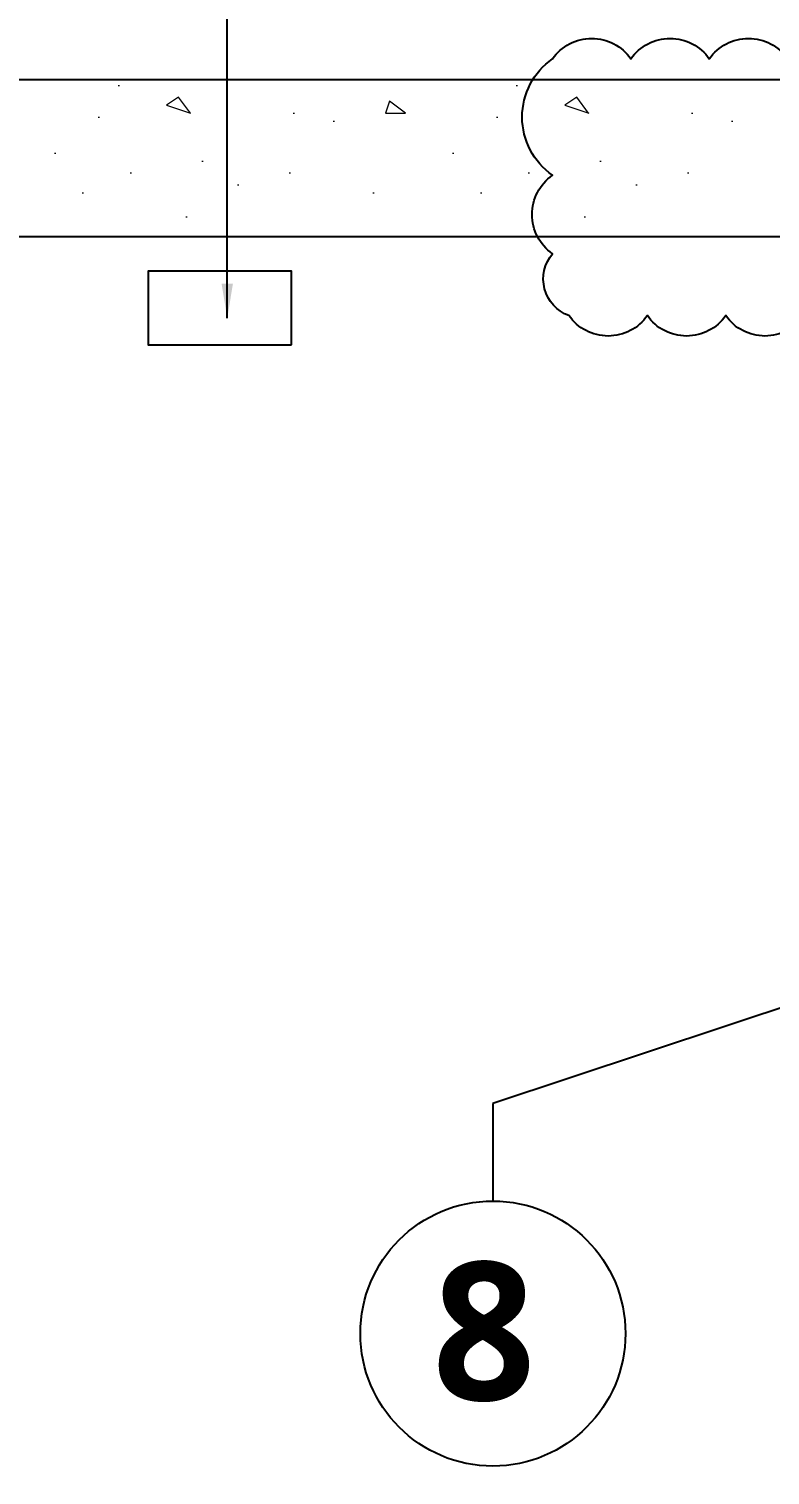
# Model space of a CAD drawing. Header units: millimetres. Extents: x 2370 to 266135, y -585395 to 33485.
# Drawn here: x 148152 to 150988, y 20096 to 25631 of the extents above; entities that cross this region are included whole.
import ezdxf

# ---------------------------------------------------------------- set-up
doc = ezdxf.new("R2010")
doc.units = ezdxf.units.MM
for name, color, linetype in [('0글씨', 3, 'Continuous'), ('15', 15, 'Continuous'), ('옥상층 평면도$0$A-ST-CONC', 2, 'Continuous')]:
    doc.layers.add(name, color=color, linetype=linetype)
doc.layers.add('0해치', color=253, linetype='Continuous', lineweight=9)
doc.layers.add('문자_1', color=7, linetype='Continuous', lineweight=25)
doc.styles.add('SH_진천_나눔', font='')
doc.styles.get("Standard").update_dxf_attribs({"font": 'NanumGothicBold.ttf'})
doc.styles.get('SH_진천_나눔').set_extended_font_data('NanumGothic', bold=True)
doc.dimstyles.new('DIM-A-002-단면', dxfattribs={"dimscale": 330, "dimtxt": 1, "dimasz": 0.4, "dimexe": 0.2, "dimexo": 0.3, "dimgap": 0.4, "dimtad": 1, "dimdec": 0, "dimtxsty": 'Standard', "dimcen": 0, "dimclrd": 15, "dimclre": 15, "dimclrt": 3, "dimadec": 0, "dimazin": 0, "dimtfac": 1, "dimtmove": 0, "dimatfit": 3, "dimfxl": 1, "dimarcsym": 0})
doc.dimstyles.new('DIM-ROPE HOLE', dxfattribs={"dimscale": 180, "dimtxt": 1, "dimasz": 0.4, "dimexe": 0.2, "dimexo": 0.3, "dimgap": 0.4, "dimtad": 1, "dimdec": 0, "dimlfac": 0.5, "dimtxsty": 'Standard', "dimcen": 0, "dimclrd": 15, "dimclre": 15, "dimclrt": 3, "dimadec": 0, "dimazin": 0, "dimtfac": 1, "dimtix": 1, "dimtmove": 0, "dimatfit": 3, "dimfxl": 1, "dimarcsym": 0})

msp = doc.modelspace()

# ---------------------------------------------------------------- hatches: boundary and pattern name
at = {"layer": '0해치', "ltscale": 600, "transparency": 33554687}
h = msp.add_hatch(dxfattribs=at)
h.set_pattern_fill('CONC', color=256, scale=60, style=0)
h.set_pattern_definition([(0, (-43666.8, 1452990), (0, 1524), [0, -1524]), (0, (-43651.5, 1452456.6), (0, 1524), [0, -1524]), (0, (-43605.8, 1453279.6), (0, 1524), [0, -1524]), (338.19859, (-44398.28, 1452807.15), (4572, -1524), [164.1398, -8042.8513]), (216.869898, (-44245.88, 1452746.2), (4572, 3048), [76.2, -7543.8]), (130.601295, (-44306.84, 1452700.47), (7620, -9144), [140.5059, -13910.0799]), (206.56505, (-44809.76, 1452517.6), (-1524, -1524), [34.0777, -3373.69]), (326.309932, (-44840.24, 1452502.35), (3048, -1524), [54.9486, -5439.9115]), (108.43495, (-44794.5, 1452471.87), (-1524, 3048), [48.1931, -4771.118]), (225, (-43834.4, 1452365.2), (-2e-13, -1524), [64.6578, -2090.6036]), (0, (-43880.1, 1452319.5), (1524, 1524), [91.44, -1432.56]), (135, (-43788.7, 1452319.5), (-1524, 1e-13), [64.6578, -2090.6036]), (251.56505, (-44017.3, 1453340.55), (1524, 3048), [48.1931, -4771.118]), (0, (-44032.5, 1453294.8), (1524, 1524), [76.2, -1447.8]), (143.130102, (-43956.32, 1453294.83), (-4572, 3048), [76.2, -7543.8]), (213.690068, (-44825, 1453355.8), (3048, 1524), [54.9486, -5439.9115]), (341.56505, (-44870.7, 1453325.3), (-3048, 1524), [96.3862, -4722.925]), (126.869898, (-44779.28, 1453294.83), (3048, -4572), [76.2, -7543.8]), (0, (-44383, 1453294.8), (0, 1524), [0, -1524]), (0, (-44794.5, 1452898.6), (0, 1524), [0, -1524]), (0, (-44367.8, 1452334.7), (0, 1524), [0, -1524]), (0, (-43956.3, 1452807.2), (0, 1524), [0, -1524]), (0, (-44398.3, 1453066.2), (0, 1524), [0, -1524]), (0, (-44733.6, 1453112), (0, 1524), [0, -1524]), (0, (-44596.4, 1453020.5), (0, 1524), [0, -1524]), (0, (-44657.4, 1452654.8), (0, 1524), [0, -1524]), (0, (-45023.1, 1452715.7), (0, 1524), [0, -1524]), (0, (-45007.9, 1453066.2), (0, 1524), [0, -1524]), (0, (-45053.6, 1453401.5), (0, 1524), [0, -1524]), (0, (-44581.2, 1453462.5), (0, 1524), [0, -1524]), (0, (-44245.9, 1453523.4), (0, 1524), [0, -1524]), (0, (-43712.5, 1453462.5), (0, 1524), [0, -1524]), (0, (-44078.2, 1452990), (0, 1524), [0, -1524]), (0, (-44230.6, 1453264.4), (0, 1524), [0, -1524]), (0, (-44108.7, 1452532.8), (0, 1524), [0, -1524]), (0, (-44565.9, 1452456.6), (0, 1524), [0, -1524]), (0, (-44108.7, 1452121.4), (0, 1524), [0, -1524]), (0, (-44611.6, 1452212.8), (0, 1524), [0, -1524]), (0, (-45099.3, 1452167), (0, 1524), [0, -1524]), (0, (-44916.4, 1452090.9), (0, 1524), [0, -1524]), (0, (-44901.2, 1452304.2), (0, 1524), [0, -1524]), (0, (-43880.1, 1452060.4), (0, 1524), [0, -1524]), (0, (-43697.2, 1452685.2), (0, 1524), [0, -1524]), (0, (-43773.4, 1453142.4), (0, 1524), [0, -1524]), (0, (-44474.5, 1452045.2), (0, 1524), [0, -1524])])
h.paths.add_polyline_path([(158662.6, 16235.6), (158662.6, 25435.6), (145962.6, 25435.6), (145962.6, 24255.6), (146562.6, 24255.6), (146562.6, 24835.6), (150973.5, 24835.6), (150973.5, 25136), (154333.5, 25136), (154333.5, 24835.6), (158062.6, 24835.6), (158062.6, 16235.6), (154333.5, 16235.6), (154333.5, 15937), (150973.5, 15937), (150973.5, 16235.6), (146562.6, 16235.6), (146562.6, 17215.6), (145962.6, 17215.6), (145962.6, 15635.6), (158662.6, 15635.6)])

# ---------------------------------------------------------------- linework, layer by layer
at = {"ltscale": 600}
msp.add_lwpolyline([(149157.2, 24421.6), (149157.2, 24703.5), (148608.8, 24703.5), (148608.8, 24421.6)], close=True, dxfattribs=at)
at = {"layer": '0글씨'}
msp.add_lwpolyline([(151118.8, 24533.7, -0.520567), (150818.8, 24533.7, -0.520567), (150518.8, 24533.7, -0.520567), (150218.8, 24533.7, -0.520567), (150155.9, 24770.7, -0.520567), (150155.9, 25070.7, -0.520567), (150155.9, 25516.7, -0.520567), (150455.9, 25516.7, -0.520567), (150755.9, 25516.7, -0.520567), (151055.9, 25516.7, -0.520567)], format="xyb", dxfattribs=at)
at = {"layer": '문자_1'}
msp.add_circle((149927.7, 20637.3), 507.2, dxfattribs=at)
at = {"layer": '옥상층 평면도$0$A-ST-CONC'}
for p, q in [((158662.6, 25435.6), (145962.6, 25435.6)), ((158062.6, 24835.6), (146562.6, 24835.6))]:
    msp.add_line(p, q, dxfattribs=at)

# ---------------------------------------------------------------- texts
at = {"layer": '문자_1', "style": 'SH_진천_나눔'}
msp.add_text('8', height=529.5, dxfattribs=at).set_placement((149696.4, 20382.3))

# ---------------------------------------------------------------- leaders
at = {"layer": '0해치'}
msp.add_leader([(151505.6, 22041.6), (149927.7, 21517.8), (149927.7, 21144.5)], dimstyle='DIM-ROPE HOLE', override={"dimlfac": 0.5}, dxfattribs=at)
at = {"layer": '15'}
msp.add_leader([(148911.2, 24523.8), (148911.2, 26992.5)], dimstyle='DIM-A-002-단면', dxfattribs=at)

doc.saveas('drawing.dxf')
